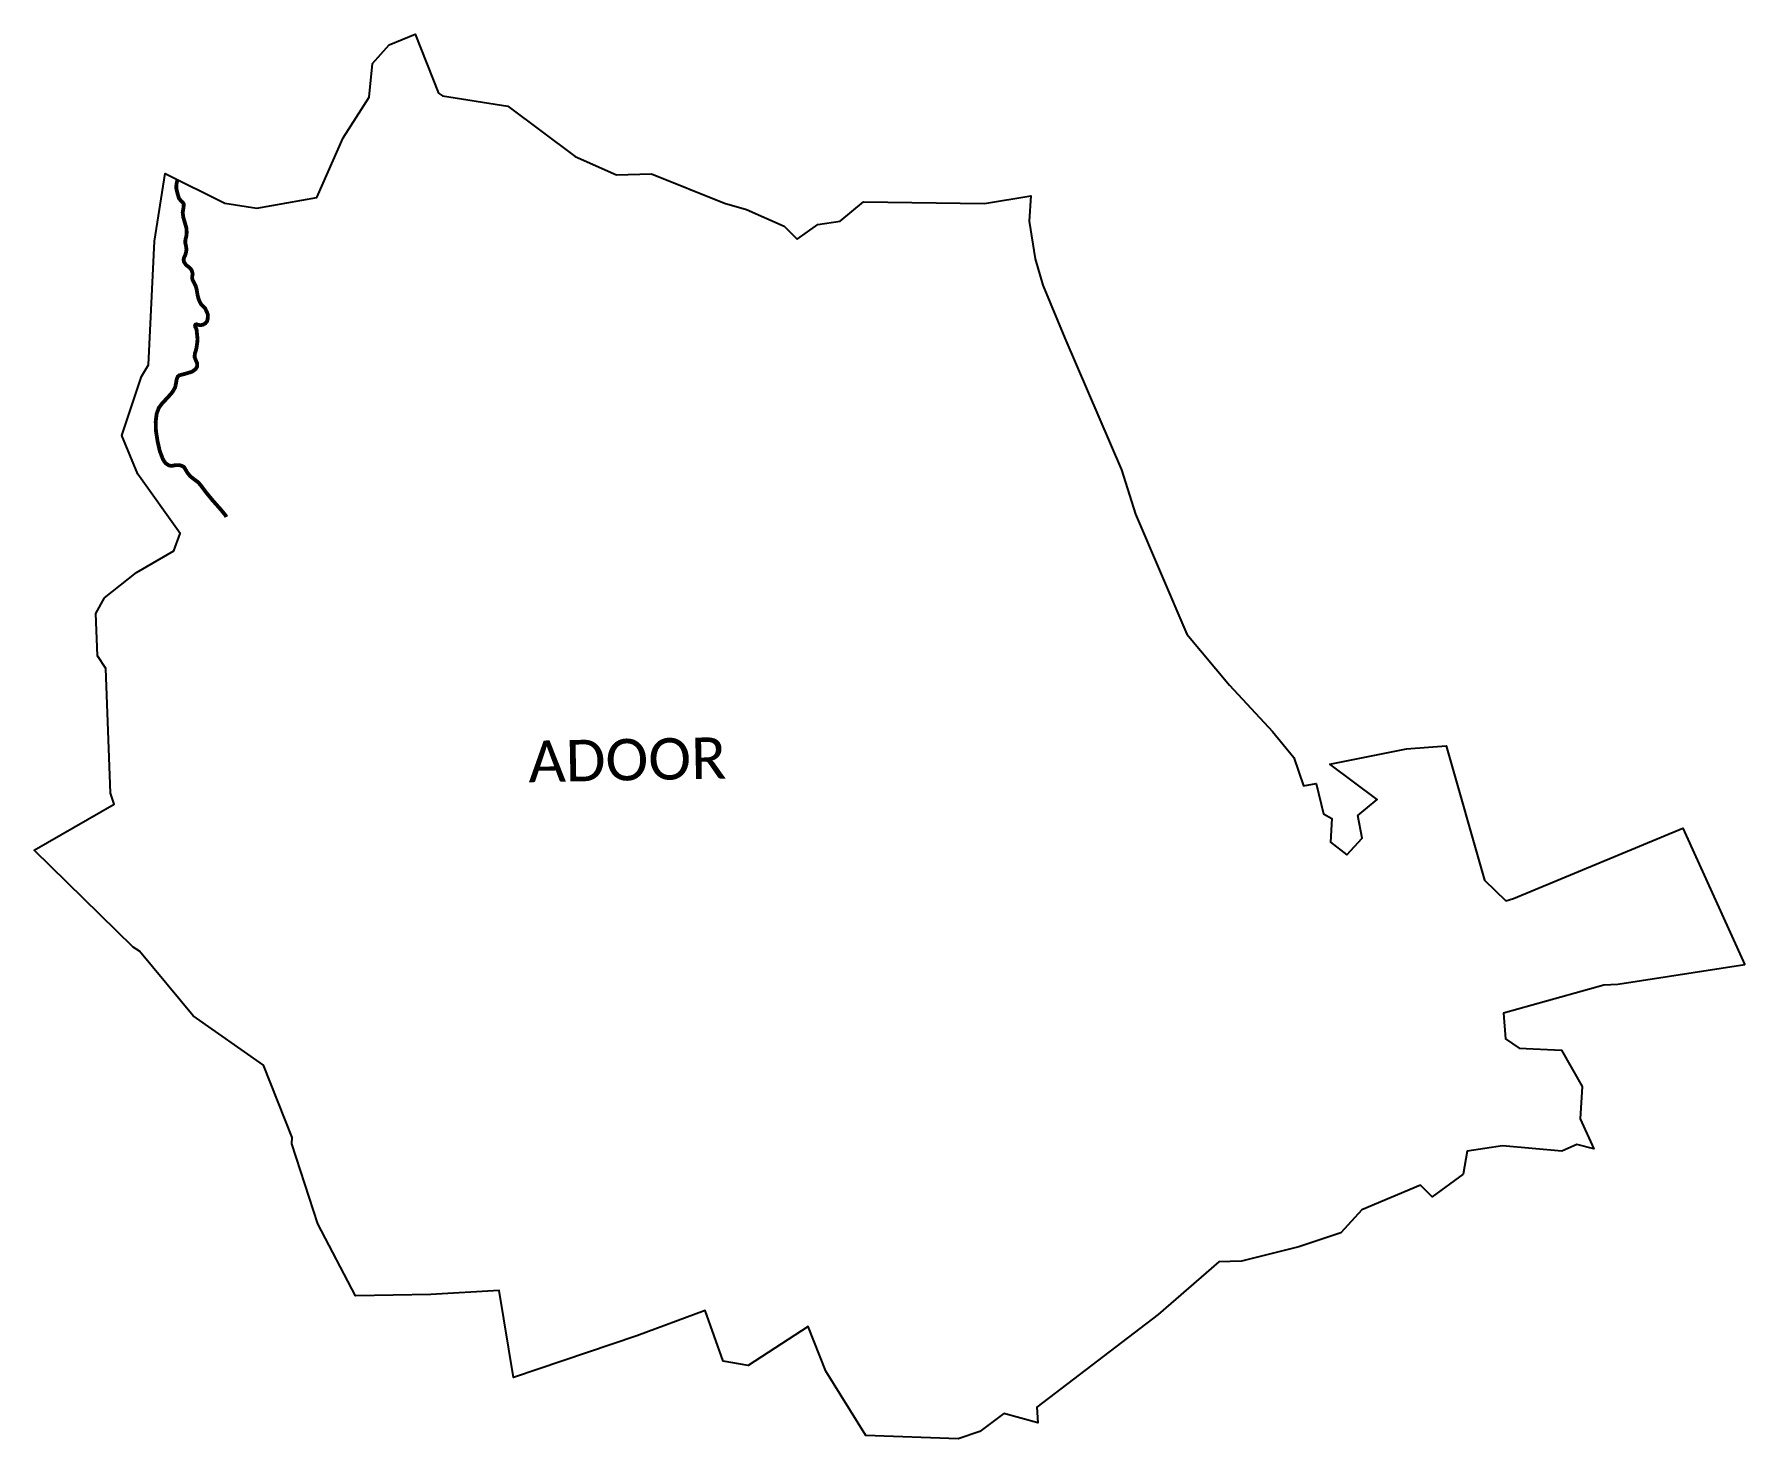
# Model space of a CAD drawing. Header units: metres. Extents: x 306957 to 311442, y 1924002 to 1927686.
import ezdxf

# ---------------------------------------------------------------- set-up
doc = ezdxf.new("R2010")
doc.units = ezdxf.units.M
for name, color, linetype in [('ARTIFICIALLY PROTECTED', 10, 'Continuous'), ('village', 3, 'Continuous'), ('VILLAGE NAME', 250, 'Continuous')]:
    doc.layers.add(name, color=color, linetype=linetype)
doc.styles.get("Standard").update_dxf_attribs({"font": 'calibri.ttf'})

msp = doc.modelspace()

# ---------------------------------------------------------------- linework, layer by layer
at = {"layer": 'ARTIFICIALLY PROTECTED', "const_width": 10, "flags": 128}
msp.add_lwpolyline([(307333.5, 1927303.4), (307331.6, 1927300.5), (307329.6, 1927293), (307329.2, 1927281), (307333.4, 1927264), (307336.3, 1927255.1), (307341.6, 1927248.3), (307346.4, 1927244.2), (307348.9, 1927239.3), (307348.2, 1927231.9), (307346, 1927217.8), (307347.6, 1927205.3), (307352, 1927190.1), (307355.7, 1927177.1), (307356.5, 1927165), (307355.6, 1927156.3), (307353.2, 1927147.1), (307352.6, 1927139.3), (307354.5, 1927130.7), (307355.9, 1927121.7), (307354.8, 1927113.4), (307352.4, 1927105.2), (307349.8, 1927100.6), (307348.3, 1927094.7), (307349.2, 1927088.7), (307354.7, 1927080.4), (307364, 1927073.3), (307369, 1927067.5), (307371, 1927062), (307372, 1927057.1), (307371.9, 1927053.6), (307370.8, 1927050.2), (307370.8, 1927046), (307372.1, 1927040.5), (307376, 1927033.5), (307378.6, 1927028), (307380.3, 1927024.4), (307382.2, 1927018.1), (307383.7, 1927009.3), (307385.3, 1927000), (307387.8, 1926990.7), (307391, 1926983.2), (307394.5, 1926977.2), (307399.6, 1926971.9), (307404.8, 1926966.7), (307407.8, 1926960.2), (307410.4, 1926954.6), (307412.2, 1926948.9), (307411.3, 1926937.5), (307409.6, 1926932.2), (307405.5, 1926927.4), (307399.1, 1926923.6), (307392, 1926922.3), (307385.8, 1926923.5), (307382.6, 1926924.7), (307381.4, 1926924.5), (307379.5, 1926923.9), (307378.7, 1926922.6), (307378.4, 1926920.9), (307378.7, 1926918.3), (307380.5, 1926915.4), (307381.8, 1926912.5), (307382.6, 1926909), (307383.9, 1926896.2), (307384.7, 1926887.5), (307384.5, 1926879.5), (307382.6, 1926865.6), (307380.7, 1926856.3), (307377.7, 1926847.8), (307377.4, 1926837.8), (307380.7, 1926829.9), (307383.8, 1926822.4), (307384.1, 1926815), (307380.4, 1926807.7), (307370.9, 1926800.5), (307354.5, 1926795.5), (307336.4, 1926790.7), (307332.9, 1926787.5), (307330.1, 1926779.9), (307328.6, 1926770.6), (307326.2, 1926759.2), (307319, 1926746.8), (307308.6, 1926734.9), (307291.4, 1926716.4), (307283.3, 1926705.3), (307277.6, 1926689.7), (307275.2, 1926669.4), (307275.9, 1926644.9), (307280.1, 1926617.9), (307285.9, 1926592.2), (307294, 1926571.2), (307297.6, 1926565.1), (307301.5, 1926560), (307309.5, 1926554.9), (307314.6, 1926553.6), (307319.4, 1926553.8), (307328.2, 1926555.5), (307337.1, 1926555.5), (307344, 1926553.4), (307349.6, 1926550.2), (307357.9, 1926536.2), (307364.8, 1926527.2), (307374.5, 1926519.3), (307386.7, 1926510.3), (307393.1, 1926502.8), (307407.6, 1926483.5), (307424, 1926463.6), (307446.6, 1926438.1), (307458, 1926424), (307460.3, 1926419.4)], dxfattribs=at)
at = {"layer": 'village', "flags": 128}
msp.add_lwpolyline([(307118.5, 1926166.4), (307140.7, 1926207.8)], dxfattribs=at)
at = {"layer": 'village', "color": 3, "true_color": 0x00ff00}
for points in [[(307140.7, 1926207.8, 0), (307225.1, 1926273.7, 0), (307323, 1926330.6, 0), (307339, 1926375.8, 0), (307228.6, 1926531.7, 0), (307186.2, 1926633, 0), (307238.2, 1926787.6, 0), (307256.6, 1926818.8, 0), (307272.2, 1927143, 0), (307300.3, 1927320, 0), (307456.1, 1927242.1, 0), (307540.3, 1927229.4, 0), (307697.4, 1927257.6, 0), (307766.6, 1927413.5, 0), (307835, 1927520.1, 0), (307844, 1927608.5, 0), (307887.4, 1927657.8, 0), (307955.8, 1927685.5, 0), (308017.1, 1927530.6, 0), (308026.9, 1927523.6, 0), (308198.4, 1927497.2, 0), (308375.3, 1927364.8, 0), (308483.8, 1927316.3, 0), (308575.7, 1927319.3, 0), (308766.5, 1927242.1, 0), (308824.4, 1927226, 0), (308923.2, 1927182.1, 0), (308957.4, 1927148.4, 0), (309011.6, 1927186.7, 0), (309069.7, 1927195.3, 0), (309131, 1927246.2, 0), (309448.6, 1927241.9, 0), (309570.5, 1927262, 0), (309565.3, 1927195.5, 0), (309581.4, 1927096, 0), (309601.4, 1927027.3, 0), (309658.9, 1926888.4, 0), (309807.7, 1926542.9, 0), (309845, 1926426.9, 0), (309979.1, 1926112.3, 0), (310090.7, 1925978.5, 0), (310204.1, 1925857, 0), (310260.2, 1925788.8, 0), (310285.4, 1925713.9, 0), (310318.1, 1925720.7, 0), (310337.8, 1925641.2, 0), (310359.7, 1925628.7, 0), (310356.1, 1925566.8, 0), (310398.4, 1925533.4, 0), (310438.9, 1925577.1, 0), (310427.6, 1925636.8, 0), (310478, 1925678.2, 0), (310354.3, 1925771.4, 0), (310555.3, 1925811.6, 0), (310659.2, 1925819.2, 0), (310759.5, 1925467.3, 0), (310815.4, 1925413, 0), (310835.9, 1925418.6, 0), (311280, 1925603.1, 0), (311442.3, 1925244.5, 0)], [(311442.3, 1925244.5, 0), (311109.4, 1925193.4, 0), (311072.5, 1925191.9, 0), (310809.8, 1925118.5, 0), (310814.4, 1925050.9, 0), (310850.6, 1925025.9, 0), (310962, 1925020.7, 0), (311015.7, 1924925.8, 0), (311010.7, 1924841.1, 0), (311046.5, 1924762.5, 0), (311002, 1924774.1, 0), (310962.2, 1924755.9, 0), (310806.7, 1924770.5, 0), (310714.6, 1924755.9, 0), (310704.2, 1924696.3, 0), (310622.3, 1924636.6, 0), (310591.5, 1924666.8, 0), (310438.5, 1924602.6, 0), (310383.4, 1924541.6, 0), (310272.7, 1924505.7, 0), (310122.5, 1924467.8, 0), (310063.3, 1924465.7, 0), (309903.7, 1924327.5, 0), (309585.4, 1924084.6, 0), (309588.8, 1924044.1, 0), (309499.1, 1924068.1, 0), (309436.1, 1924021.4, 0), (309379.4, 1924001.9, 0), (309137.7, 1924010.5, 0), (309032.1, 1924179.5, 0), (308985.9, 1924296.1, 0), (308829, 1924193.8, 0), (308763.2, 1924205.6, 0), (308716, 1924338.4, 0), (308536.9, 1924271.8, 0), (308213.4, 1924162.3, 0), (308176.1, 1924390.9, 0), (307996.7, 1924380.5, 0), (307799.3, 1924376.9, 0), (307700.3, 1924565.8, 0), (307632.6, 1924775.3, 0), (307632.8, 1924792.1, 0), (307557.6, 1924981.7, 0), (307373.6, 1925111.2, 0), (307232.3, 1925280.6, 0), (307215.7, 1925290.9, 0), (306956.6, 1925545.3, 0), (307166.4, 1925666.3, 0), (307156.7, 1925694.7, 0), (307144.2, 1926021.6, 0), (307122.9, 1926054.9, 0), (307118.5, 1926166.4, 0)]]:
    msp.add_polyline3d(points, dxfattribs=at)

# ---------------------------------------------------------------- texts
at = {"layer": 'VILLAGE NAME', "insert": (308251.3, 1925832.3), "char_height": 108.75, "attachment_point": 1, "rotation": 1.1028}
msp.add_mtext_dynamic_manual_height_columns('ADOOR', width=1571.314, gutter_width=543.7, heights=[0], dxfattribs=at)

doc.saveas('drawing.dxf')
